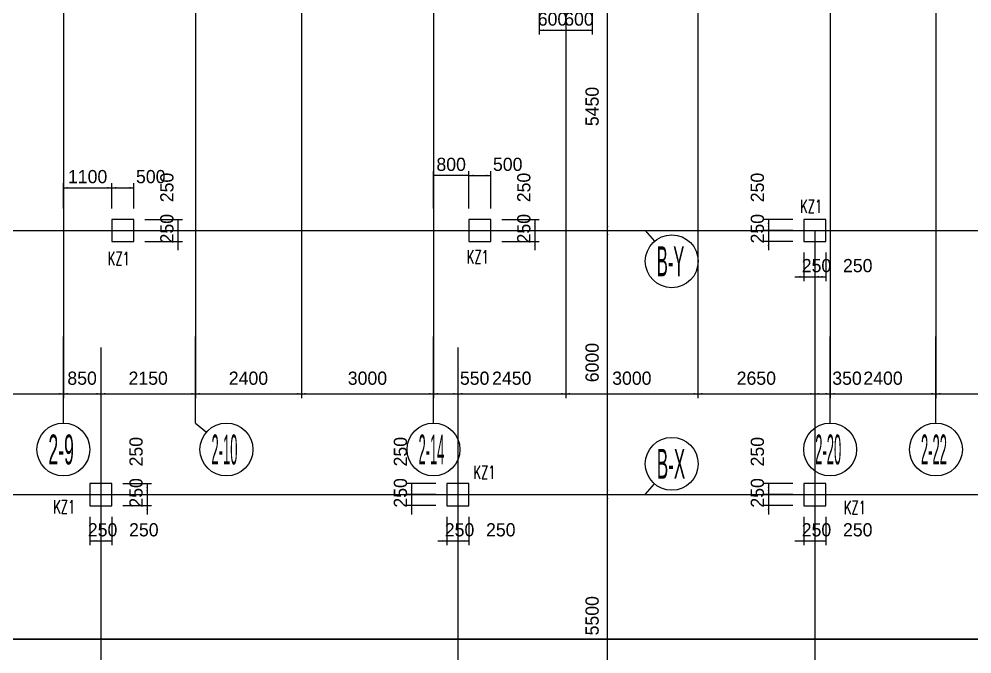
# Model space of a CAD drawing. Extents: x 19107 to 699106, y -67310 to 245688.
# Drawn here: x 553102 to 574726, y 203470 to 217889 of the extents above; entities that cross this region are included whole.
import ezdxf

# ---------------------------------------------------------------- set-up
doc = ezdxf.new("R2010")
doc.units = 0
doc.header["$LTSCALE"] = 100
doc.header["$MEASUREMENT"] = 0
for name, color, linetype in [('DIM', 3, 'Continuous'), ('DOTE', 253, 'Continuous'), ('L-AXIS', 3, 'Continuous'), ('小尺寸', 4, 'Continuous')]:
    doc.layers.add(name, color=color, linetype=linetype)
doc.layers.add('Select Column Frame Position', color=7, linetype='Continuous', lineweight=0)
doc.styles.get("Standard").update_dxf_attribs({"font": 'standard'})
doc.styles.add('汉字', font='汉字')
doc.dimstyles.get("Standard").update_dxf_attribs({"dimtxt": 300, "dimasz": 100, "dimexe": 100, "dimexo": 250, "dimgap": 100, "dimtad": 0, "dimtoh": 1, "dimdec": 0, "dimdsep": 46, "dimcen": 0.09, "dimclrt": 7, "dimadec": 0, "dimazin": 0, "dimtfac": 1, "dimtdec": 4, "dimtofl": 0, "dimtmove": 0, "dimatfit": 3, "dimfxl": 1, "dimtolj": 1, "dimtzin": 0, "dimarcsym": 0})

# ---------------------------------------------------------------- blocks, each defined once
blk = doc.blocks.new('*D3725')
at = {"layer": 'L-AXIS', "color": 0, "linetype": 'ByBlock', "lineweight": -2}
for p, q in [((568508, 210429), (568508, 209281)), ((571158, 210429), (571158, 209281)), ((568508, 209381), (571158, 209381))]:
    blk.add_line(p, q, dxfattribs=at)
for points in [[(568508, 209381), (568608, 209398), (568608, 209364)], [(571158, 209381), (571058, 209364), (571058, 209398)]]:
    blk.add_solid(points, dxfattribs=at)
at = {"layer": 'L-AXIS', "color": 7, "linetype": 'Continuous', "lineweight": -2, "insert": (569833, 209731), "char_height": 300, "width": 775, "attachment_point": 5, "style": '汉字'}
blk.add_mtext('2650', dxfattribs=at)
blk = doc.blocks.new('*D3028')
at = {"layer": 'L-AXIS', "color": 0, "linetype": 'ByBlock', "lineweight": -2}
for p, q in [((565446, 207088), (566558, 207088)), ((566458, 201588), (566458, 207088)), ((565446, 201588), (566558, 201588))]:
    blk.add_line(p, q, dxfattribs=at)
for points in [[(566458, 207088), (566474, 206988), (566441, 206988)], [(566458, 201588), (566441, 201688), (566474, 201688)]]:
    blk.add_solid(points, dxfattribs=at)
at = {"layer": 'L-AXIS', "color": 7, "linetype": 'Continuous', "lineweight": -2, "insert": (566108, 204338), "char_height": 300, "width": 780, "attachment_point": 5, "rotation": 90, "style": '汉字'}
blk.add_mtext('5500', dxfattribs=at)
blk = doc.blocks.new('*D3909')
at = {"layer": 'L-AXIS', "color": 0, "linetype": 'ByBlock', "lineweight": -2}
for p, q in [((554108, 210429), (554108, 209281)), ((554958, 210429), (554958, 209281)), ((554108, 209381), (554958, 209381))]:
    blk.add_line(p, q, dxfattribs=at)
for points in [[(554108, 209381), (554208, 209398), (554208, 209364)], [(554958, 209381), (554858, 209364), (554858, 209398)]]:
    blk.add_solid(points, dxfattribs=at)
at = {"layer": 'L-AXIS', "color": 7, "linetype": 'Continuous', "lineweight": -2, "insert": (554533, 209731), "char_height": 300, "width": 566.67, "attachment_point": 5, "style": '汉字'}
blk.add_mtext('850', dxfattribs=at)
blk = doc.blocks.new('*D4247')
at = {"layer": 'L-AXIS', "color": 0, "linetype": 'ByBlock', "lineweight": -2}
for p, q in [((554958, 210429), (554958, 209281)), ((557108, 210429), (557108, 209281)), ((554958, 209381), (557108, 209381))]:
    blk.add_line(p, q, dxfattribs=at)
for points in [[(554958, 209381), (555058, 209398), (555058, 209364)], [(557108, 209381), (557008, 209364), (557008, 209398)]]:
    blk.add_solid(points, dxfattribs=at)
at = {"layer": 'L-AXIS', "color": 7, "linetype": 'Continuous', "lineweight": -2, "insert": (556033, 209731), "char_height": 300, "width": 775, "attachment_point": 5, "style": '汉字'}
blk.add_mtext('2150', dxfattribs=at)
blk = doc.blocks.new('*D3507')
at = {"layer": 'L-AXIS', "color": 0, "linetype": 'ByBlock', "lineweight": -2}
for p, q in [((551108, 210429), (551108, 209281)), ((554108, 210429), (554108, 209281)), ((551108, 209381), (554108, 209381))]:
    blk.add_line(p, q, dxfattribs=at)
for points in [[(551108, 209381), (551208, 209398), (551208, 209364)], [(554108, 209381), (554008, 209364), (554008, 209398)]]:
    blk.add_solid(points, dxfattribs=at)
at = {"layer": 'L-AXIS', "color": 7, "linetype": 'Continuous', "lineweight": -2, "insert": (552501, 209731), "char_height": 300, "width": 780, "attachment_point": 5, "style": '汉字'}
blk.add_mtext('3000', dxfattribs=at)
blk = doc.blocks.new('_AXISO')
blk.add_circle((0, 0), 0.5)
blk = doc.blocks.new('*D223')
at = {"layer": 'L-AXIS', "color": 0, "linetype": 'ByBlock', "lineweight": -2}
for p, q in [((562508, 210429), (562508, 209281)), ((563058, 210429), (563058, 209281)), ((562508, 209381), (563058, 209381))]:
    blk.add_line(p, q, dxfattribs=at)
for points in [[(562508, 209381), (562608, 209398), (562608, 209364)], [(563058, 209381), (562958, 209364), (562958, 209398)]]:
    blk.add_solid(points, dxfattribs=at)
at = {"layer": 'L-AXIS', "color": 7, "linetype": 'Continuous', "lineweight": -2, "insert": (563441, 209731), "char_height": 300, "width": 566.67, "attachment_point": 5, "style": '汉字'}
blk.add_mtext('550', dxfattribs=at)
blk = doc.blocks.new('*D548')
at = {"layer": 'L-AXIS', "color": 0, "linetype": 'ByBlock', "lineweight": -2}
for p, q in [((557108, 210429), (557108, 209281)), ((559508, 210429), (559508, 209281)), ((557108, 209381), (559508, 209381))]:
    blk.add_line(p, q, dxfattribs=at)
for points in [[(557108, 209381), (557208, 209398), (557208, 209364)], [(559508, 209381), (559408, 209364), (559408, 209398)]]:
    blk.add_solid(points, dxfattribs=at)
at = {"layer": 'L-AXIS', "color": 7, "linetype": 'Continuous', "lineweight": -2, "insert": (558308, 209731), "char_height": 300, "width": 785, "attachment_point": 5, "style": '汉字'}
blk.add_mtext('2400', dxfattribs=at)
blk = doc.blocks.new('*D883')
at = {"layer": 'L-AXIS', "color": 0, "linetype": 'ByBlock', "lineweight": -2}
for p, q in [((559508, 210429), (559508, 209281)), ((562508, 210429), (562508, 209281)), ((559508, 209381), (562508, 209381))]:
    blk.add_line(p, q, dxfattribs=at)
for points in [[(559508, 209381), (559608, 209398), (559608, 209364)], [(562508, 209381), (562408, 209364), (562408, 209398)]]:
    blk.add_solid(points, dxfattribs=at)
at = {"layer": 'L-AXIS', "color": 7, "linetype": 'Continuous', "lineweight": -2, "insert": (561008, 209731), "char_height": 300, "width": 780, "attachment_point": 5, "style": '汉字'}
blk.add_mtext('3000', dxfattribs=at)
blk = doc.blocks.new('*D3862')
at = {"layer": 'L-AXIS', "color": 0, "linetype": 'ByBlock', "lineweight": -2}
for p, q in [((565446, 213088), (566558, 213088)), ((566458, 207088), (566458, 213088)), ((565446, 207088), (566558, 207088))]:
    blk.add_line(p, q, dxfattribs=at)
for points in [[(566458, 213088), (566474, 212988), (566441, 212988)], [(566458, 207088), (566441, 207188), (566474, 207188)]]:
    blk.add_solid(points, dxfattribs=at)
at = {"layer": 'L-AXIS', "color": 7, "linetype": 'Continuous', "lineweight": -2, "insert": (566108, 210088), "char_height": 300, "width": 770, "attachment_point": 5, "rotation": 90, "style": '汉字'}
blk.add_mtext('6000', dxfattribs=at)
blk = doc.blocks.new('*D4190')
at = {"layer": 'L-AXIS', "color": 0, "linetype": 'ByBlock', "lineweight": -2}
for p, q in [((565508, 210429), (565508, 209281)), ((568508, 210429), (568508, 209281)), ((565508, 209381), (568508, 209381))]:
    blk.add_line(p, q, dxfattribs=at)
for points in [[(565508, 209381), (565608, 209398), (565608, 209364)], [(568508, 209381), (568408, 209364), (568408, 209398)]]:
    blk.add_solid(points, dxfattribs=at)
at = {"layer": 'L-AXIS', "color": 7, "linetype": 'Continuous', "lineweight": -2, "insert": (567008, 209731), "char_height": 300, "width": 780, "attachment_point": 5, "style": '汉字'}
blk.add_mtext('3000', dxfattribs=at)
blk = doc.blocks.new('*D4531')
at = {"layer": 'L-AXIS', "color": 0, "linetype": 'ByBlock', "lineweight": -2}
for p, q in [((563058, 210429), (563058, 209281)), ((565508, 210429), (565508, 209281)), ((563058, 209381), (565508, 209381))]:
    blk.add_line(p, q, dxfattribs=at)
for points in [[(563058, 209381), (563158, 209398), (563158, 209364)], [(565508, 209381), (565408, 209364), (565408, 209398)]]:
    blk.add_solid(points, dxfattribs=at)
at = {"layer": 'L-AXIS', "color": 7, "linetype": 'Continuous', "lineweight": -2, "insert": (564283, 209731), "char_height": 300, "width": 785, "attachment_point": 5, "style": '汉字'}
blk.add_mtext('2450', dxfattribs=at)
blk = doc.blocks.new('*D4866')
at = {"layer": 'L-AXIS', "color": 0, "linetype": 'ByBlock', "lineweight": -2}
for p, q in [((565446, 218538), (566558, 218538)), ((566458, 213088), (566458, 218538)), ((565446, 213088), (566558, 213088))]:
    blk.add_line(p, q, dxfattribs=at)
for points in [[(566458, 218538), (566474, 218438), (566441, 218438)], [(566458, 213088), (566441, 213188), (566474, 213188)]]:
    blk.add_solid(points, dxfattribs=at)
at = {"layer": 'L-AXIS', "color": 7, "linetype": 'Continuous', "lineweight": -2, "insert": (566108, 215903), "char_height": 300, "width": 785, "attachment_point": 5, "rotation": 90, "style": '汉字'}
blk.add_mtext('5450', dxfattribs=at)
blk = doc.blocks.new('*D4623')
at = {"layer": 'L-AXIS', "color": 0, "linetype": 'ByBlock', "lineweight": -2}
for p, q in [((573908, 210429), (573908, 209281)), ((576908, 210429), (576908, 209281)), ((573908, 209381), (576908, 209381))]:
    blk.add_line(p, q, dxfattribs=at)
for points in [[(573908, 209381), (574008, 209398), (574008, 209364)], [(576908, 209381), (576808, 209364), (576808, 209398)]]:
    blk.add_solid(points, dxfattribs=at)
at = {"layer": 'L-AXIS', "color": 7, "linetype": 'Continuous', "lineweight": -2, "insert": (575408, 209731), "char_height": 300, "width": 780, "attachment_point": 5, "style": '汉字'}
blk.add_mtext('3000', dxfattribs=at)
blk = doc.blocks.new('*D4962')
at = {"layer": 'L-AXIS', "color": 0, "linetype": 'ByBlock', "lineweight": -2}
for p, q in [((571158, 210429), (571158, 209281)), ((571508, 210429), (571508, 209281)), ((571158, 209381), (571508, 209381))]:
    blk.add_line(p, q, dxfattribs=at)
for points in [[(571158, 209381), (571258, 209398), (571258, 209364)], [(571508, 209381), (571408, 209364), (571408, 209398)]]:
    blk.add_solid(points, dxfattribs=at)
at = {"layer": 'L-AXIS', "color": 7, "linetype": 'Continuous', "lineweight": -2, "insert": (571891, 209731), "char_height": 300, "width": 566.67, "attachment_point": 5, "style": '汉字'}
blk.add_mtext('350', dxfattribs=at)
blk = doc.blocks.new('*D5291')
at = {"layer": 'L-AXIS', "color": 0, "linetype": 'ByBlock', "lineweight": -2}
for p, q in [((571508, 210429), (571508, 209281)), ((573908, 210429), (573908, 209281)), ((571508, 209381), (573908, 209381))]:
    blk.add_line(p, q, dxfattribs=at)
for points in [[(571508, 209381), (571608, 209398), (571608, 209364)], [(573908, 209381), (573808, 209364), (573808, 209398)]]:
    blk.add_solid(points, dxfattribs=at)
at = {"layer": 'L-AXIS', "color": 7, "linetype": 'Continuous', "lineweight": -2, "insert": (572708, 209731), "char_height": 300, "width": 785, "attachment_point": 5, "style": '汉字'}
blk.add_mtext('2400', dxfattribs=at)
blk = doc.blocks.new('*D4045')
at = {"layer": '小尺寸', "color": 0, "linetype": 'ByBlock', "lineweight": -2}
for p, q in [((564908, 218187), (564908, 217537)), ((565508, 218187), (565508, 217537)), ((564908, 217637), (565508, 217637))]:
    blk.add_line(p, q, dxfattribs=at)
for points in [[(564908, 217637), (565008, 217654), (565008, 217620)], [(565508, 217637), (565408, 217620), (565408, 217654)]]:
    blk.add_solid(points, dxfattribs=at)
at = {"layer": '小尺寸', "color": 7, "linetype": 'Continuous', "lineweight": -2, "insert": (565208, 217887), "char_height": 300, "width": 556.67, "attachment_point": 5, "style": '汉字'}
blk.add_mtext('600', dxfattribs=at)
blk = doc.blocks.new('*D4408')
at = {"layer": '小尺寸', "color": 0, "linetype": 'ByBlock', "lineweight": -2}
for p, q in [((565508, 218187), (565508, 217537)), ((566108, 218187), (566108, 217537)), ((565508, 217637), (566108, 217637))]:
    blk.add_line(p, q, dxfattribs=at)
for points in [[(565508, 217637), (565608, 217654), (565608, 217620)], [(566108, 217637), (566008, 217620), (566008, 217654)]]:
    blk.add_solid(points, dxfattribs=at)
at = {"layer": '小尺寸', "color": 7, "linetype": 'Continuous', "lineweight": -2, "insert": (565808, 217887), "char_height": 300, "width": 556.67, "attachment_point": 5, "style": '汉字'}
blk.add_mtext('600', dxfattribs=at)
blk = doc.blocks.new('*D2520')
at = {"layer": 'DIM', "color": 0, "linetype": 'ByBlock', "lineweight": -2}
for p, q in [((570658, 213338), (570008, 213338)), ((570108, 213338), (570108, 213088)), ((570658, 213088), (570008, 213088))]:
    blk.add_line(p, q, dxfattribs=at)
for points in [[(570108, 213338), (570125, 213238), (570091, 213238)], [(570108, 213088), (570091, 213188), (570125, 213188)]]:
    blk.add_solid(points, dxfattribs=at)
at = {"layer": 'DIM', "color": 7, "linetype": 'Continuous', "lineweight": -2, "insert": (569858, 214064), "char_height": 300, "width": 566.67, "attachment_point": 5, "rotation": 90, "style": '汉字'}
blk.add_mtext('250', dxfattribs=at)
blk = doc.blocks.new('*D212')
at = {"layer": 'DIM', "color": 0, "linetype": 'ByBlock', "lineweight": -2}
for p, q in [((570108, 213288), (570108, 212638)), ((570658, 213088), (570008, 213088)), ((570658, 212838), (570008, 212838))]:
    blk.add_line(p, q, dxfattribs=at)
for points in [[(570108, 213088), (570091, 213188), (570125, 213188)], [(570108, 212838), (570125, 212738), (570091, 212738)]]:
    blk.add_solid(points, dxfattribs=at)
at = {"layer": 'DIM', "color": 7, "linetype": 'Continuous', "lineweight": -2, "insert": (569858, 213128), "char_height": 300, "width": 566.67, "attachment_point": 5, "rotation": 90, "style": '汉字'}
blk.add_mtext('250', dxfattribs=at)
blk = doc.blocks.new('*D572')
at = {"layer": 'DIM', "color": 0, "linetype": 'ByBlock', "lineweight": -2}
for p, q in [((570908, 212588), (570908, 211938)), ((571158, 212588), (571158, 211938)), ((570708, 212038), (571358, 212038))]:
    blk.add_line(p, q, dxfattribs=at)
for points in [[(570908, 212038), (570808, 212021), (570808, 212055)], [(571158, 212038), (571258, 212055), (571258, 212021)]]:
    blk.add_solid(points, dxfattribs=at)
at = {"layer": 'DIM', "color": 7, "linetype": 'Continuous', "lineweight": -2, "insert": (571198, 212288), "char_height": 300, "width": 566.67, "attachment_point": 5, "style": '汉字'}
blk.add_mtext('250', dxfattribs=at)
blk = doc.blocks.new('*D895')
at = {"layer": 'DIM', "color": 0, "linetype": 'ByBlock', "lineweight": -2}
for p, q in [((571158, 212588), (571158, 211938)), ((571408, 212588), (571408, 211938)), ((571158, 212038), (571408, 212038))]:
    blk.add_line(p, q, dxfattribs=at)
for points in [[(571158, 212038), (571258, 212055), (571258, 212021)], [(571408, 212038), (571308, 212021), (571308, 212055)]]:
    blk.add_solid(points, dxfattribs=at)
at = {"layer": 'DIM', "color": 7, "linetype": 'Continuous', "lineweight": -2, "insert": (572134, 212288), "char_height": 300, "width": 566.67, "attachment_point": 5, "style": '汉字'}
blk.add_mtext('250', dxfattribs=at)
blk = doc.blocks.new('*D5058')
at = {"layer": 'DIM', "color": 0, "linetype": 'ByBlock', "lineweight": -2}
for p, q in [((563308, 213588), (563308, 214438)), ((563308, 214338), (563808, 214338)), ((563808, 213588), (563808, 214438))]:
    blk.add_line(p, q, dxfattribs=at)
for points in [[(563308, 214338), (563408, 214355), (563408, 214321)], [(563808, 214338), (563708, 214321), (563708, 214355)]]:
    blk.add_solid(points, dxfattribs=at)
at = {"layer": 'DIM', "color": 7, "linetype": 'Continuous', "lineweight": -2, "insert": (564191, 214588), "char_height": 300, "width": 566.67, "attachment_point": 5, "style": '汉字'}
blk.add_mtext('500', dxfattribs=at)
blk = doc.blocks.new('*D80')
at = {"layer": 'DIM', "color": 0, "linetype": 'ByBlock', "lineweight": -2}
for p, q in [((564058, 213338), (564908, 213338)), ((564808, 213338), (564808, 213088)), ((564058, 213088), (564908, 213088))]:
    blk.add_line(p, q, dxfattribs=at)
for points in [[(564808, 213338), (564825, 213238), (564791, 213238)], [(564808, 213088), (564791, 213188), (564825, 213188)]]:
    blk.add_solid(points, dxfattribs=at)
at = {"layer": 'DIM', "color": 7, "linetype": 'Continuous', "lineweight": -2, "insert": (564558, 214064), "char_height": 300, "width": 566.67, "attachment_point": 5, "rotation": 90, "style": '汉字'}
blk.add_mtext('250', dxfattribs=at)
blk = doc.blocks.new('*D417')
at = {"layer": 'DIM', "color": 0, "linetype": 'ByBlock', "lineweight": -2}
for p, q in [((564808, 213288), (564808, 212638)), ((564058, 213088), (564908, 213088)), ((564058, 212838), (564908, 212838))]:
    blk.add_line(p, q, dxfattribs=at)
for points in [[(564808, 213088), (564791, 213188), (564825, 213188)], [(564808, 212838), (564825, 212738), (564791, 212738)]]:
    blk.add_solid(points, dxfattribs=at)
at = {"layer": 'DIM', "color": 7, "linetype": 'Continuous', "lineweight": -2, "insert": (564558, 213128), "char_height": 300, "width": 566.67, "attachment_point": 5, "rotation": 90, "style": '汉字'}
blk.add_mtext('250', dxfattribs=at)
blk = doc.blocks.new('*D3385')
at = {"layer": 'DIM', "color": 0, "linetype": 'ByBlock', "lineweight": -2}
for p, q in [((555208, 213588), (555208, 214159)), ((555708, 213588), (555708, 214159)), ((555208, 214059), (555708, 214059))]:
    blk.add_line(p, q, dxfattribs=at)
for points in [[(555208, 214059), (555308, 214076), (555308, 214042)], [(555708, 214059), (555608, 214042), (555608, 214076)]]:
    blk.add_solid(points, dxfattribs=at)
at = {"layer": 'DIM', "color": 7, "linetype": 'Continuous', "lineweight": -2, "insert": (556091, 214309), "char_height": 300, "width": 566.67, "attachment_point": 5, "style": '汉字'}
blk.add_mtext('500', dxfattribs=at)
blk = doc.blocks.new('*D3722')
at = {"layer": 'DIM', "color": 0, "linetype": 'ByBlock', "lineweight": -2}
for p, q in [((555958, 213338), (556808, 213338)), ((556708, 213338), (556708, 213088)), ((555958, 213088), (556808, 213088))]:
    blk.add_line(p, q, dxfattribs=at)
for points in [[(556708, 213338), (556725, 213238), (556691, 213238)], [(556708, 213088), (556691, 213188), (556725, 213188)]]:
    blk.add_solid(points, dxfattribs=at)
at = {"layer": 'DIM', "color": 7, "linetype": 'Continuous', "lineweight": -2, "insert": (556458, 214064), "char_height": 300, "width": 566.67, "attachment_point": 5, "rotation": 90, "style": '汉字'}
blk.add_mtext('250', dxfattribs=at)
blk = doc.blocks.new('*D4056')
at = {"layer": 'DIM', "color": 0, "linetype": 'ByBlock', "lineweight": -2}
for p, q in [((556708, 213288), (556708, 212638)), ((555958, 213088), (556808, 213088)), ((555958, 212838), (556808, 212838))]:
    blk.add_line(p, q, dxfattribs=at)
for points in [[(556708, 213088), (556691, 213188), (556725, 213188)], [(556708, 212838), (556725, 212738), (556691, 212738)]]:
    blk.add_solid(points, dxfattribs=at)
at = {"layer": 'DIM', "color": 7, "linetype": 'Continuous', "lineweight": -2, "insert": (556458, 213128), "char_height": 300, "width": 566.67, "attachment_point": 5, "rotation": 90, "style": '汉字'}
blk.add_mtext('250', dxfattribs=at)
blk = doc.blocks.new('*D12')
at = {"layer": 'DIM', "color": 0, "linetype": 'ByBlock', "lineweight": -2}
for p, q in [((555458, 207338), (556108, 207338)), ((556008, 207338), (556008, 207088)), ((555458, 207088), (556108, 207088))]:
    blk.add_line(p, q, dxfattribs=at)
for points in [[(556008, 207338), (556025, 207238), (555991, 207238)], [(556008, 207088), (555991, 207188), (556025, 207188)]]:
    blk.add_solid(points, dxfattribs=at)
at = {"layer": 'DIM', "color": 7, "linetype": 'Continuous', "lineweight": -2, "insert": (555758, 208064), "char_height": 300, "width": 566.67, "attachment_point": 5, "rotation": 90, "style": '汉字'}
blk.add_mtext('250', dxfattribs=at)
blk = doc.blocks.new('*D343')
at = {"layer": 'DIM', "color": 0, "linetype": 'ByBlock', "lineweight": -2}
for p, q in [((556008, 207288), (556008, 206638)), ((555458, 207088), (556108, 207088)), ((555458, 206838), (556108, 206838))]:
    blk.add_line(p, q, dxfattribs=at)
for points in [[(556008, 207088), (555991, 207188), (556025, 207188)], [(556008, 206838), (556025, 206738), (555991, 206738)]]:
    blk.add_solid(points, dxfattribs=at)
at = {"layer": 'DIM', "color": 7, "linetype": 'Continuous', "lineweight": -2, "insert": (555758, 207128), "char_height": 300, "width": 566.67, "attachment_point": 5, "rotation": 90, "style": '汉字'}
blk.add_mtext('250', dxfattribs=at)
blk = doc.blocks.new('*D702')
at = {"layer": 'DIM', "color": 0, "linetype": 'ByBlock', "lineweight": -2}
for p, q in [((554708, 206588), (554708, 205938)), ((554958, 206588), (554958, 205938)), ((554708, 206038), (554958, 206038))]:
    blk.add_line(p, q, dxfattribs=at)
for points in [[(554708, 206038), (554808, 206055), (554808, 206021)], [(554958, 206038), (554858, 206021), (554858, 206055)]]:
    blk.add_solid(points, dxfattribs=at)
at = {"layer": 'DIM', "color": 7, "linetype": 'Continuous', "lineweight": -2, "insert": (554998, 206288), "char_height": 300, "width": 566.67, "attachment_point": 5, "style": '汉字'}
blk.add_mtext('250', dxfattribs=at)
blk = doc.blocks.new('*D3660')
at = {"layer": 'DIM', "color": 0, "linetype": 'ByBlock', "lineweight": -2}
for p, q in [((554958, 206588), (554958, 205938)), ((555208, 206588), (555208, 205938)), ((554958, 206038), (555208, 206038))]:
    blk.add_line(p, q, dxfattribs=at)
for points in [[(554958, 206038), (555058, 206055), (555058, 206021)], [(555208, 206038), (555108, 206021), (555108, 206055)]]:
    blk.add_solid(points, dxfattribs=at)
at = {"layer": 'DIM', "color": 7, "linetype": 'Continuous', "lineweight": -2, "insert": (555934, 206288), "char_height": 300, "width": 566.67, "attachment_point": 5, "style": '汉字'}
blk.add_mtext('250', dxfattribs=at)
blk = doc.blocks.new('*D4026')
at = {"layer": 'DIM', "color": 0, "linetype": 'ByBlock', "lineweight": -2}
for p, q in [((562558, 207338), (561908, 207338)), ((562008, 207338), (562008, 207088)), ((562558, 207088), (561908, 207088))]:
    blk.add_line(p, q, dxfattribs=at)
for points in [[(562008, 207338), (562025, 207238), (561991, 207238)], [(562008, 207088), (561991, 207188), (562025, 207188)]]:
    blk.add_solid(points, dxfattribs=at)
at = {"layer": 'DIM', "color": 7, "linetype": 'Continuous', "lineweight": -2, "insert": (561758, 208064), "char_height": 300, "width": 566.67, "attachment_point": 5, "rotation": 90, "style": '汉字'}
blk.add_mtext('250', dxfattribs=at)
blk = doc.blocks.new('*D4354')
at = {"layer": 'DIM', "color": 0, "linetype": 'ByBlock', "lineweight": -2}
for p, q in [((562008, 207288), (562008, 206638)), ((562558, 207088), (561908, 207088)), ((562558, 206838), (561908, 206838))]:
    blk.add_line(p, q, dxfattribs=at)
for points in [[(562008, 207088), (561991, 207188), (562025, 207188)], [(562008, 206838), (562025, 206738), (561991, 206738)]]:
    blk.add_solid(points, dxfattribs=at)
at = {"layer": 'DIM', "color": 7, "linetype": 'Continuous', "lineweight": -2, "insert": (561758, 207128), "char_height": 300, "width": 566.67, "attachment_point": 5, "rotation": 90, "style": '汉字'}
blk.add_mtext('250', dxfattribs=at)
blk = doc.blocks.new('*D4726')
at = {"layer": 'DIM', "color": 0, "linetype": 'ByBlock', "lineweight": -2}
for p, q in [((562808, 206588), (562808, 205938)), ((563058, 206588), (563058, 205938)), ((562608, 206038), (563258, 206038))]:
    blk.add_line(p, q, dxfattribs=at)
for points in [[(562808, 206038), (562708, 206021), (562708, 206055)], [(563058, 206038), (563158, 206055), (563158, 206021)]]:
    blk.add_solid(points, dxfattribs=at)
at = {"layer": 'DIM', "color": 7, "linetype": 'Continuous', "lineweight": -2, "insert": (563098, 206288), "char_height": 300, "width": 566.67, "attachment_point": 5, "style": '汉字'}
blk.add_mtext('250', dxfattribs=at)
blk = doc.blocks.new('*D2393')
at = {"layer": 'DIM', "color": 0, "linetype": 'ByBlock', "lineweight": -2}
for p, q in [((563058, 206588), (563058, 205938)), ((563308, 206588), (563308, 205938)), ((563058, 206038), (563308, 206038))]:
    blk.add_line(p, q, dxfattribs=at)
for points in [[(563058, 206038), (563158, 206055), (563158, 206021)], [(563308, 206038), (563208, 206021), (563208, 206055)]]:
    blk.add_solid(points, dxfattribs=at)
at = {"layer": 'DIM', "color": 7, "linetype": 'Continuous', "lineweight": -2, "insert": (564034, 206288), "char_height": 300, "width": 566.67, "attachment_point": 5, "style": '汉字'}
blk.add_mtext('250', dxfattribs=at)
blk = doc.blocks.new('*D2742')
at = {"layer": 'DIM', "color": 0, "linetype": 'ByBlock', "lineweight": -2}
for p, q in [((570658, 207338), (570008, 207338)), ((570108, 207338), (570108, 207088)), ((570658, 207088), (570008, 207088))]:
    blk.add_line(p, q, dxfattribs=at)
for points in [[(570108, 207338), (570125, 207238), (570091, 207238)], [(570108, 207088), (570091, 207188), (570125, 207188)]]:
    blk.add_solid(points, dxfattribs=at)
at = {"layer": 'DIM', "color": 7, "linetype": 'Continuous', "lineweight": -2, "insert": (569858, 208064), "char_height": 300, "width": 566.67, "attachment_point": 5, "rotation": 90, "style": '汉字'}
blk.add_mtext('250', dxfattribs=at)
blk = doc.blocks.new('*D3059')
at = {"layer": 'DIM', "color": 0, "linetype": 'ByBlock', "lineweight": -2}
for p, q in [((570108, 207288), (570108, 206638)), ((570658, 207088), (570008, 207088)), ((570658, 206838), (570008, 206838))]:
    blk.add_line(p, q, dxfattribs=at)
for points in [[(570108, 207088), (570091, 207188), (570125, 207188)], [(570108, 206838), (570125, 206738), (570091, 206738)]]:
    blk.add_solid(points, dxfattribs=at)
at = {"layer": 'DIM', "color": 7, "linetype": 'Continuous', "lineweight": -2, "insert": (569858, 207128), "char_height": 300, "width": 566.67, "attachment_point": 5, "rotation": 90, "style": '汉字'}
blk.add_mtext('250', dxfattribs=at)
blk = doc.blocks.new('*D3088')
at = {"layer": 'DIM', "color": 0, "linetype": 'ByBlock', "lineweight": -2}
for p, q in [((570908, 206588), (570908, 205938)), ((571158, 206588), (571158, 205938)), ((570708, 206038), (571358, 206038))]:
    blk.add_line(p, q, dxfattribs=at)
for points in [[(570908, 206038), (570808, 206021), (570808, 206055)], [(571158, 206038), (571258, 206055), (571258, 206021)]]:
    blk.add_solid(points, dxfattribs=at)
at = {"layer": 'DIM', "color": 7, "linetype": 'Continuous', "lineweight": -2, "insert": (571198, 206288), "char_height": 300, "width": 566.67, "attachment_point": 5, "style": '汉字'}
blk.add_mtext('250', dxfattribs=at)
blk = doc.blocks.new('*D3409')
at = {"layer": 'DIM', "color": 0, "linetype": 'ByBlock', "lineweight": -2}
for p, q in [((571158, 206588), (571158, 205938)), ((571408, 206588), (571408, 205938)), ((571158, 206038), (571408, 206038))]:
    blk.add_line(p, q, dxfattribs=at)
for points in [[(571158, 206038), (571258, 206055), (571258, 206021)], [(571408, 206038), (571308, 206021), (571308, 206055)]]:
    blk.add_solid(points, dxfattribs=at)
at = {"layer": 'DIM', "color": 7, "linetype": 'Continuous', "lineweight": -2, "insert": (572134, 206288), "char_height": 300, "width": 566.67, "attachment_point": 5, "style": '汉字'}
blk.add_mtext('250', dxfattribs=at)
blk = doc.blocks.new('*D4423')
at = {"layer": 'DIM', "color": 0, "linetype": 'ByBlock', "lineweight": -2}
for p, q in [((554108, 213588), (554108, 214159)), ((555208, 213588), (555208, 214159)), ((554108, 214059), (555208, 214059))]:
    blk.add_line(p, q, dxfattribs=at)
for points in [[(554108, 214059), (554208, 214076), (554208, 214042)], [(555208, 214059), (555108, 214042), (555108, 214076)]]:
    blk.add_solid(points, dxfattribs=at)
at = {"layer": 'DIM', "color": 7, "linetype": 'Continuous', "lineweight": -2, "insert": (554658, 214309), "char_height": 300, "width": 685, "attachment_point": 5, "style": '汉字'}
blk.add_mtext('1100', dxfattribs=at)
blk = doc.blocks.new('*D2030')
at = {"layer": 'DIM', "color": 0, "linetype": 'ByBlock', "lineweight": -2}
for p, q in [((562508, 213588), (562508, 214438)), ((563308, 214338), (562508, 214338)), ((563308, 213588), (563308, 214438))]:
    blk.add_line(p, q, dxfattribs=at)
for points in [[(562508, 214338), (562608, 214355), (562608, 214321)], [(563308, 214338), (563208, 214321), (563208, 214355)]]:
    blk.add_solid(points, dxfattribs=at)
at = {"layer": 'DIM', "color": 7, "linetype": 'Continuous', "lineweight": -2, "insert": (562908, 214588), "char_height": 300, "width": 566.67, "attachment_point": 5, "style": '汉字'}
blk.add_mtext('800', dxfattribs=at)
blk = doc.blocks.new('后浇带现场')
at = {"color": 6, "lineweight": 30}
blk.add_lwpolyline([(715456, 762040), (715456, 738130), (710856, 738130), (710856, 730849), (774707, 730849), (774707, 772730)], dxfattribs=at)

msp = doc.modelspace()

# ---------------------------------------------------------------- linework, layer by layer
at = {"layer": 'DOTE'}
for p, q in [((565508.1, 234260.7), (565508.1, 210429.3)), ((559508.1, 228837.9), (559508.1, 210429.3)), ((554108.1, 223037.9), (554108.1, 210429.3)), ((557108.1, 223037.9), (557108.1, 210429.3)), ((562508.1, 223037.9), (562508.1, 210429.3)), ((568508.1, 223037.9), (568508.1, 210429.3)), ((571508.1, 223037.9), (571508.1, 210429.3)), ((573908.1, 223037.9), (573908.1, 210429.3)), ((488717.2, 213087.9), (664518.6, 213087.9)), ((571158.1, 213087.9), (571158.1, 94087.9)), ((554958.1, 210429.3), (554958.1, 88587.9)), ((563058.1, 210429.3), (563058.1, 84089.2)), ((488958, 207087.9), (664518.6, 207087.9))]:
    msp.add_line(p, q, dxfattribs=at)
at = {"layer": 'L-AXIS'}
for p, q in [((565446, 213087.9), (567313.6, 213087.9)), ((567313.6, 213087.9), (567523.1, 212843.5)), ((554108.1, 208713.7), (554108.1, 210679.3)), ((557108.1, 208713.7), (557108.1, 210679.3)), ((562508.1, 208713.7), (562508.1, 210679.3)), ((571508.1, 208713.7), (571508.1, 210679.3)), ((573908.1, 208713.7), (573908.1, 210679.3)), ((557108.1, 208713.7), (557352.5, 208504.2)), ((567313.6, 207087.9), (567523.1, 207332.4)), ((565446, 207087.9), (567313.6, 207087.9))]:
    msp.add_line(p, q, dxfattribs=at)
at = {"layer": 'Select Column Frame Position', "color": 7, "linetype": 'Continuous', "lineweight": -3}
for points in [[(555208.1, 212837.9), (555708.1, 212837.9), (555708.1, 213337.9), (555208.1, 213337.9), (555208.1, 212837.9)], [(563308.1, 212837.9), (563808.1, 212837.9), (563808.1, 213337.9), (563308.1, 213337.9), (563308.1, 212837.9)], [(570908.1, 212837.9), (571408.1, 212837.9), (571408.1, 213337.9), (570908.1, 213337.9), (570908.1, 212837.9)], [(554708.1, 206837.9), (555208.1, 206837.9), (555208.1, 207337.9), (554708.1, 207337.9), (554708.1, 206837.9)], [(562808.1, 206837.9), (563308.1, 206837.9), (563308.1, 207337.9), (562808.1, 207337.9), (562808.1, 206837.9)], [(570908.1, 206837.9), (571408.1, 206837.9), (571408.1, 207337.9), (570908.1, 207337.9), (570908.1, 206837.9)]]:
    msp.add_lwpolyline(points, dxfattribs=at)

# ---------------------------------------------------------------- block references
at = {"color": 3, "lineweight": 30}
msp.add_blockref('后浇带现场', (-182998.7, -527042.1), dxfattribs=at)
at = {"layer": 'L-AXIS'}
ref = msp.add_blockref('_AXISO', (567913.6, 212387.9), dxfattribs=dict(at, xscale=1199.999999999997, yscale=1200, rotation=359.9996457873818))
ref.add_attrib('A', 'B-Y', (567574.2, 212048.5), dxfattribs={"height": 678.82, "style": '汉字', "width": 0.412698})
ref = msp.add_blockref('_AXISO', (554108.1, 208113.7), dxfattribs=dict(at, xscale=1199.999999999997, yscale=1200, rotation=359.9996457873818))
ref.add_attrib('A', '2-9', (553768.7, 207774.3), dxfattribs={"height": 678.82, "style": '汉字', "width": 0.440678})
ref = msp.add_blockref('_AXISO', (557808.1, 208113.7), dxfattribs=dict(at, xscale=1199.999999999997, yscale=1200, rotation=359.9996457873818))
ref.add_attrib('A', '2-10', (557468.7, 207774.3), dxfattribs={"height": 678.82, "style": '汉字', "width": 0.325})
ref = msp.add_blockref('_AXISO', (562508.1, 208113.7), dxfattribs=dict(at, xscale=1199.999999999997, yscale=1200, rotation=359.9996457873818))
ref.add_attrib('A', '2-14', (562168.7, 207774.3), dxfattribs={"height": 678.82, "style": '汉字', "width": 0.320988})
ref = msp.add_blockref('_AXISO', (571508.1, 208113.7), dxfattribs=dict(at, xscale=1199.999999999997, yscale=1200, rotation=359.9996457873818))
ref.add_attrib('A', '2-20', (571168.7, 207774.3), dxfattribs={"height": 678.82, "style": '汉字', "width": 0.325})
ref = msp.add_blockref('_AXISO', (573908.1, 208113.7), dxfattribs=dict(at, xscale=1199.999999999997, yscale=1200, rotation=359.9996457873818))
ref.add_attrib('A', '2-22', (573568.7, 207774.3), dxfattribs={"height": 678.82, "style": '汉字', "width": 0.325})
ref = msp.add_blockref('_AXISO', (567913.6, 207787.9), dxfattribs=dict(at, xscale=1199.999999999997, yscale=1200, rotation=359.9996457873818))
ref.add_attrib('A', 'B-X', (567574.2, 207448.5), dxfattribs={"height": 678.82, "style": '汉字', "width": 0.42623})

# ---------------------------------------------------------------- texts
at = {"color": 200, "linetype": 'Continuous', "lineweight": -3, "width": 0.7}
for p in [(570826.9, 213485.2), (555113, 212302), (563260, 212337.1), (563414.1, 207444), (553877.2, 206659.3), (571819.4, 206647.6)]:
    msp.add_text('KZ1', height=300, dxfattribs=at).set_placement(p)

# ---------------------------------------------------------------- dimensions: what is measured, and where the dimension line sits
at = {"layer": 'DIM', "color": 200}
for base, p1, p2, picture, middle in [((562508.1, 214337.9), (563308.1, 213337.9), (562508.1, 213337.9), '*D2030', (562908.1, 214587.9)), ((563808.1, 214337.9), (563308.1, 213337.9), (563808.1, 213337.9), '*D5058', (563558.1, 214587.9)), ((555208.1, 214059.1), (554108.1, 213337.9), (555208.1, 213337.9), '*D4423', (554658.1, 214309.1)), ((555708.1, 214059.1), (555208.1, 213337.9), (555708.1, 213337.9), '*D3385', (555458.1, 214309.1))]:
    dim = msp.add_linear_dim(base=base, p1=p1, p2=p2, dimstyle='Standard', dxfattribs=at)
    dim.commit()
    dim.dimension.update_dxf_attribs({"geometry": picture, "text_midpoint": middle})
for base, p1, p2, picture, middle in [((556708.1, 213087.9), (555708.1, 213337.9), (555708.1, 213087.9), '*D3722', (556458.1, 213556)), ((564808.1, 213087.9), (563808.1, 213337.9), (563808.1, 213087.9), '*D80', (564558.1, 213556)), ((556708.1, 212837.9), (555708.1, 213087.9), (555708.1, 212837.9), '*D4056', (556458.1, 212619.9)), ((564808.1, 212837.9), (563808.1, 213087.9), (563808.1, 212837.9), '*D417', (564558.1, 212619.9))]:
    dim = msp.add_linear_dim(base=base, p1=p1, p2=p2, angle=270, dimstyle='Standard', dxfattribs=at)
    dim.commit()
    dim.dimension.update_dxf_attribs({"geometry": picture, "text_midpoint": middle})
for p1, p2, distance, picture, middle in [((570908.1, 213337.9), (570908.1, 213087.9), -800, '*D2520', (569858.1, 213556)), ((570908.1, 213087.9), (570908.1, 212837.9), -800, '*D212', (569858.1, 212619.9)), ((570908.1, 212837.9), (571158.1, 212837.9), -800, '*D572', (570690, 212287.9)), ((571158.1, 212837.9), (571408.1, 212837.9), -800, '*D895', (571626.1, 212287.9)), ((555208.1, 207337.9), (555208.1, 207087.9), 800, '*D12', (555758.1, 207556)), ((562808.1, 207337.9), (562808.1, 207087.9), -800, '*D4026', (561758.1, 207556)), ((570908.1, 207337.9), (570908.1, 207087.9), -800, '*D2742', (569858.1, 207556)), ((555208.1, 207087.9), (555208.1, 206837.9), 800, '*D343', (555758.1, 206619.9)), ((562808.1, 207087.9), (562808.1, 206837.9), -800, '*D4354', (561758.1, 206619.9)), ((570908.1, 207087.9), (570908.1, 206837.9), -800, '*D3059', (569858.1, 206619.9)), ((554708.1, 206837.9), (554958.1, 206837.9), -800, '*D702', (554490, 206287.9)), ((554958.1, 206837.9), (555208.1, 206837.9), -800, '*D3660', (555426.1, 206287.9)), ((562808.1, 206837.9), (563058.1, 206837.9), -800, '*D4726', (562590, 206287.9)), ((563058.1, 206837.9), (563308.1, 206837.9), -800, '*D2393', (563526.1, 206287.9)), ((570908.1, 206837.9), (571158.1, 206837.9), -800, '*D3088', (570690, 206287.9)), ((571158.1, 206837.9), (571408.1, 206837.9), -800, '*D3409', (571626.1, 206287.9))]:
    dim = msp.add_aligned_dim(p1=p1, p2=p2, distance=distance, dimstyle='Standard', dxfattribs=at)
    dim.commit()
    dim.dimension.update_dxf_attribs({"geometry": picture, "text_midpoint": middle})
at = {"layer": 'L-AXIS'}
for base, p1, p2, picture, middle in [((566457.5, 218537.9), (565196, 213087.9), (565196, 218537.9), '*D4866', (566107.5, 215902.9)), ((566457.5, 213087.9), (565196, 207087.9), (565196, 213087.9), '*D3862', (566107.5, 210087.9)), ((566457.5, 207087.9), (565196, 201587.9), (565196, 207087.9), '*D3028', (566107.5, 204337.9))]:
    dim = msp.add_linear_dim(base=base, p1=p1, p2=p2, angle=90, dimstyle='Standard', dxfattribs=at)
    dim.commit()
    dim.dimension.update_dxf_attribs({"geometry": picture, "text_midpoint": middle})
for base, p1, p2, picture, middle in [((554108.1, 209380.9), (551108.1, 210679.3), (554108.1, 210679.3), '*D3507', (552501.3, 209730.9)), ((554958.1, 209380.9), (554108.1, 210679.3), (554958.1, 210679.3), '*D3909', (554533.1, 209730.9)), ((557108.1, 209380.9), (554958.1, 210679.3), (557108.1, 210679.3), '*D4247', (556033.1, 209730.9)), ((559508.1, 209380.9), (557108.1, 210679.3), (559508.1, 210679.3), '*D548', (558308.1, 209730.9)), ((562508.1, 209380.9), (559508.1, 210679.3), (562508.1, 210679.3), '*D883', (561008.1, 209730.9)), ((563058.1, 209380.9), (562508.1, 210679.3), (563058.1, 210679.3), '*D223', (562783.1, 209730.9)), ((565508.1, 209380.9), (563058.1, 210679.3), (565508.1, 210679.3), '*D4531', (564283.1, 209730.9)), ((568508.1, 209380.9), (565508.1, 210679.3), (568508.1, 210679.3), '*D4190', (567008.1, 209730.9)), ((571158.1, 209380.9), (568508.1, 210679.3), (571158.1, 210679.3), '*D3725', (569833.1, 209730.9)), ((571508.1, 209380.9), (571158.1, 210679.3), (571508.1, 210679.3), '*D4962', (571333.1, 209730.9)), ((573908.1, 209380.9), (571508.1, 210679.3), (573908.1, 210679.3), '*D5291', (572708.1, 209730.9)), ((576908.1, 209380.9), (573908.1, 210679.3), (576908.1, 210679.3), '*D4623', (575408.1, 209730.9))]:
    dim = msp.add_linear_dim(base=base, p1=p1, p2=p2, dimstyle='Standard', dxfattribs=at)
    dim.commit()
    dim.dimension.update_dxf_attribs({"geometry": picture, "text_midpoint": middle})
at = {"layer": '小尺寸'}
for p1, p2, picture, middle in [((564908.1, 218436.9), (565508.1, 218436.9), '*D4045', (565208.1, 217886.9)), ((565508.1, 218436.9), (566108.1, 218436.9), '*D4408', (565808.1, 217886.9))]:
    dim = msp.add_aligned_dim(p1=p1, p2=p2, distance=-800, dimstyle='Standard', dxfattribs=at)
    dim.commit()
    dim.dimension.update_dxf_attribs({"geometry": picture, "text_midpoint": middle})

doc.saveas('drawing.dxf')
